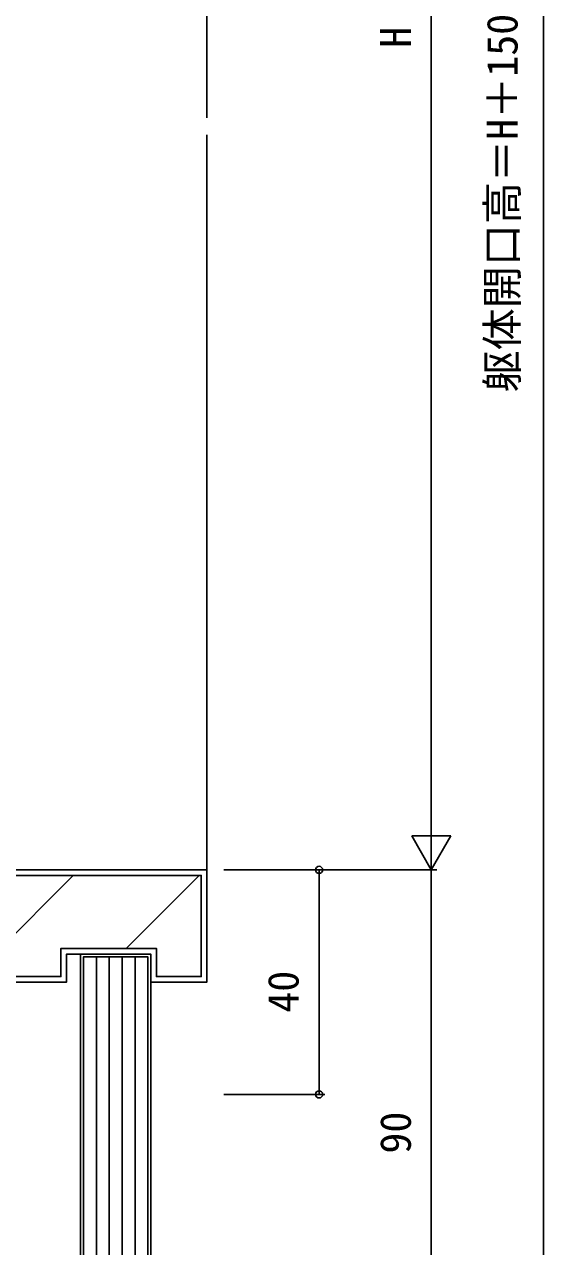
# Model space of a CAD drawing. Units: millimetres, scale not verified. Extents: x -437 to 438, y -344 to 341.
# Drawn here: x -114.3 to -21.8, y -224.2 to -6.4 of the extents above; entities that cross this region are included whole.
import ezdxf
from ezdxf.enums import TextEntityAlignment as Align

# ---------------------------------------------------------------- set-up
doc = ezdxf.new("R2010")
doc.units = ezdxf.units.MM
doc.header["$LTSCALE"] = 2
doc.layers.add('0-6_YKK_D', color=6, linetype='Continuous')
doc.layers.add('0-8_YSS_K', color=3, linetype='Continuous')
doc.styles.add('ＭＳ ゴシック', font='')
doc.styles.get('ＭＳ ゴシック').set_extended_font_data('MS Gothic')

msp = doc.modelspace()

# ---------------------------------------------------------------- linework, layer by layer
at = {"layer": '0-6_YKK_D'}
for p, q in [((-21.804, 202.913), (-21.804, -247.087)), ((-41.804, -150.087), (-41.804, 135.913)), ((-41.804, -157.087), (-41.804, -144.962)), ((-41.804, -157.087), (-45.304, -151.024)), ((-38.304, -151.024), (-45.304, -151.024)), ((-41.804, -157.087), (-38.304, -151.024)), ((-78.804, -157.087), (-40.804, -157.087)), ((-78.804, -157.087), (-40.804, -157.087)), ((-78.802, -157.087), (-60.804, -157.087)), ((-61.804, -197.087), (-61.804, -157.087)), ((-41.804, -157.087), (-41.804, -247.087)), ((-78.802, -197.087), (-60.804, -197.087))]:
    msp.add_line(p, q, dxfattribs=at)
for centre in [(-61.804, -157.087), (-61.804, -197.087)]:
    msp.add_circle(centre, 0.637, dxfattribs=at)
at = {"layer": '0-8_YSS_K'}
for p, q in [((-81.802, -23.087), (-81.802, 142.913)), ((-81.802, -157.084), (-81.802, -26.084)), ((-123.625, -176.084), (-105.625, -158.084)), ((-96.174, -171.084), (-83.174, -158.084)), ((-101.502, -172.584), (-101.502, -308.797)), ((-99.202, -172.584), (-99.202, -308.797)), ((-96.902, -172.584), (-96.902, -308.797)), ((-94.602, -172.584), (-94.602, -308.797))]:
    msp.add_line(p, q, dxfattribs=at)
for points in [[(-136.802, -177.084), (-136.802, -160.084), (-121.802, -160.084), (-121.802, -157.084), (-81.802, -157.084), (-81.802, -177.084), (-91.802, -177.084), (-91.802, -172.084), (-106.802, -172.084), (-106.802, -177.084)], [(-135.802, -176.084), (-135.802, -161.084), (-120.802, -161.084), (-120.802, -158.084), (-82.802, -158.084), (-82.802, -176.084), (-90.802, -176.084), (-90.802, -171.084), (-107.802, -171.084), (-107.802, -176.084)]]:
    msp.add_lwpolyline(points, close=True, dxfattribs=at)
for points in [[(-91.802, -308.797), (-91.802, -172.084), (-104.302, -172.084), (-104.302, -308.797)], [(-92.302, -308.797), (-92.302, -172.584), (-103.802, -172.584), (-103.802, -308.797)]]:
    msp.add_lwpolyline(points, dxfattribs=at)

# ---------------------------------------------------------------- texts
at = {"layer": '0-6_YKK_D', "style": 'ＭＳ ゴシック'}
for s, p in [('躯体開口高＝H＋150', (-24.785, -72.008)), ('H', (-43.804, -10.581)), ('40', (-63.804, -182.541)), ('90', (-43.804, -207.648))]:
    msp.add_text(s, height=5.499, rotation=90, dxfattribs=at).set_placement(p, align=Align.BOTTOM_LEFT)

doc.saveas('drawing.dxf')
